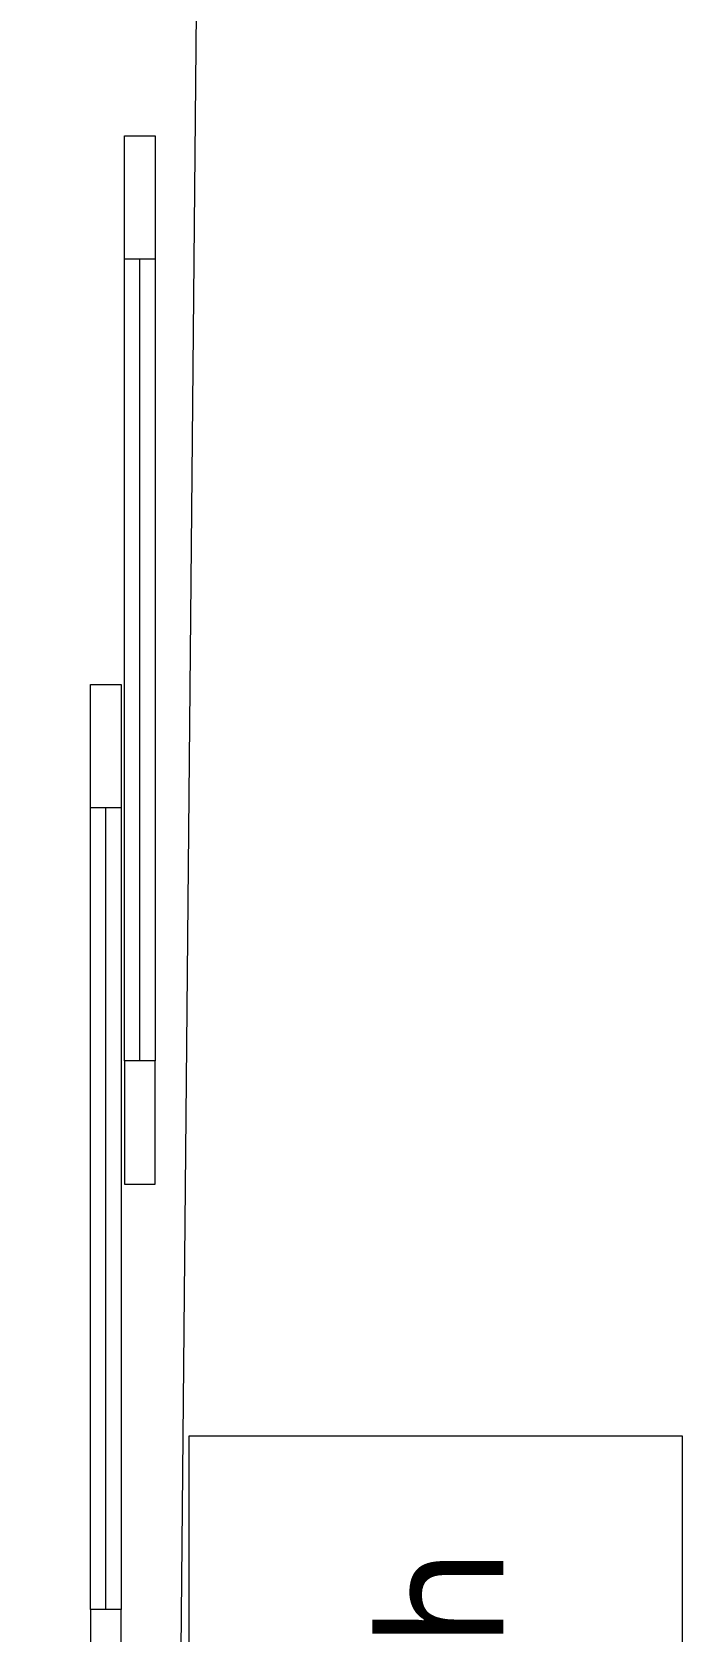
# Model space of a CAD drawing. Header units: metres. Extents: x -17 to 101, y 0 to 79.
# Drawn here: x 60.161 to 60.688, y 24.811 to 26.108 of the extents above; entities that cross this region are included whole.
import ezdxf

# ---------------------------------------------------------------- set-up
doc = ezdxf.new("R2010")
doc.units = ezdxf.units.M
doc.layers.add('Cotas varias El', color=253, linetype='Continuous', lineweight=13)
doc.styles.add('Generales', font='trebuc.ttf', dxfattribs={"height": 0.1})

msp = doc.modelspace()

# ---------------------------------------------------------------- linework, layer by layer
at = {"layer": 'Cotas varias El', "linetype": 'Continuous'}
for p, q in [((60.2358, 25.2738), (60.2358, 25.9238)), ((60.2483, 25.2738), (60.2483, 25.9238)), ((60.2608, 25.9238), (60.2608, 25.2738)), ((60.2083, 24.8289), (60.2083, 25.4789)), ((60.2208, 24.8289), (60.2208, 25.4789)), ((60.2333, 25.4789), (60.2333, 24.8289))]:
    msp.add_line(p, q, dxfattribs=at)
at = {"layer": 'Cotas varias El'}
for points in [[(60.2968, 26.4139), (60.2808, 24.7089), (60.1608, 24.7089), (60.1608, 22.9539), (58.5576, 22.9539), (58.5576, 22.9539), (57.5576, 22.9539), (57.5576, 23.0839), (57.5576, 23.0839), (57.5576, 23.1839), (57.1077, 23.1839), (57.1077, 26.4139), (60.2968, 26.4139)], [(60.6884, 24.5698), (60.2884, 24.5698), (60.2884, 24.9698), (60.6884, 24.9698), (60.6884, 24.5698)]]:
    msp.add_lwpolyline(points, dxfattribs=at)
at = {"layer": 'Cotas varias El', "linetype": 'Continuous'}
for points in [[(60.2608, 26.0238), (60.2608, 25.9238), (60.2358, 25.9238), (60.2358, 26.0238)], [(60.2333, 25.5789), (60.2333, 25.4789), (60.2083, 25.4789), (60.2083, 25.5789)], [(60.2608, 25.1738), (60.2608, 25.2738), (60.2358, 25.2738), (60.2358, 25.1738)], [(60.2333, 24.7289), (60.2333, 24.8289), (60.2083, 24.8289), (60.2083, 24.7289)]]:
    msp.add_lwpolyline(points, close=True, dxfattribs=at)

# ---------------------------------------------------------------- texts
at = {"layer": 'Cotas varias El', "insert": (60.4434, 24.8787), "char_height": 0.1, "attachment_point": 3, "rotation": 90, "style": 'Generales'}
msp.add_mtext_dynamic_manual_height_columns('Arch', width=0.115, gutter_width=1, heights=[0.1165], dxfattribs=at)

doc.saveas('drawing.dxf')
